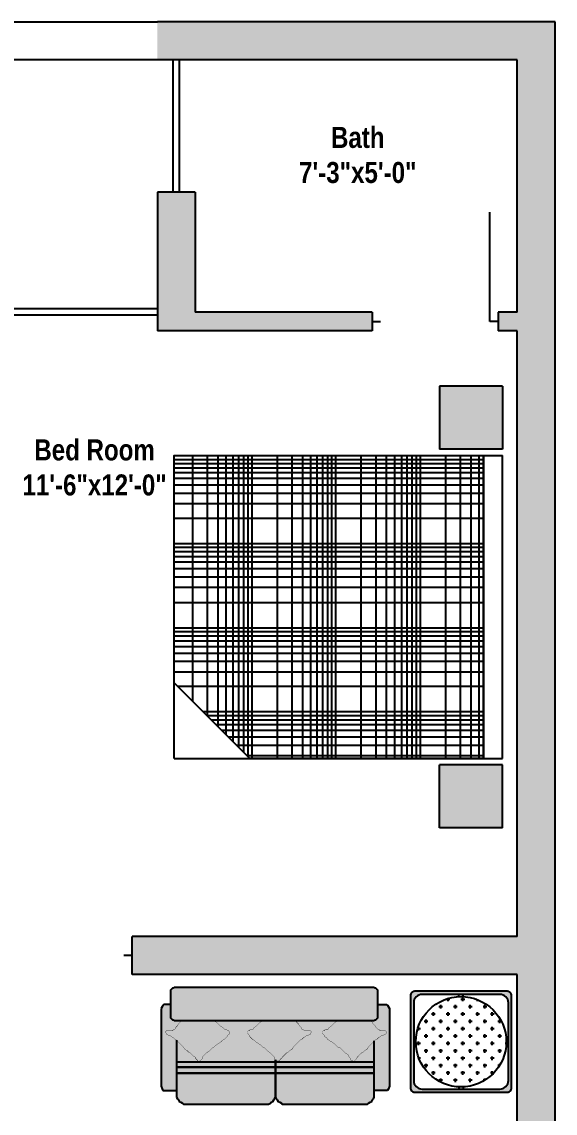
# Model space of a CAD drawing. Extents: x 22 to 319, y 2 to 547.
# Drawn here: x 192.2 to 318.9, y 287.3 to 546.8 of the extents above; entities that cross this region are included whole.
import ezdxf

# ---------------------------------------------------------------- set-up
doc = ezdxf.new("R2010")
doc.units = 0
doc.header["$MEASUREMENT"] = 0
doc.layers.get('0').update_dxf_attribs({"linetype": 'CONTINUOUS'})
for name, color, linetype in [('DOORS', 42, 'CONTINUOUS'), ('FURN', 138, 'CONTINUOUS'), ('FURNITURE', 7, 'CONTINUOUS'), ('LABELS', 10, 'CONTINUOUS'), ('WINDOWS', 140, 'CONTINUOUS')]:
    doc.layers.add(name, color=color, linetype=linetype)
doc.styles.add('HASSAN', font='arial.ttf', dxfattribs={"height": 5})

# ---------------------------------------------------------------- blocks, each defined once
blk = doc.blocks.new('AFEDADSDF')
at = {"layer": 'FURNITURE'}
h = blk.add_hatch(color=251, dxfattribs=at)
h.dxf.hatch_style = 1
h.paths.add_polyline_path([(-12.75, 23.79), (-12.55, 23.99), (-12.35, 24.39), (-11.94, 24.8), (-11.74, 25.2), (-11.54, 25.41), (-11.54, 25.61), (-11.34, 25.81), (-11.34, 26.01), (-11.13, 26.21), (-11.13, 26.42), (-10.93, 26.62), (-10.73, 26.62), (-10.53, 26.62), (-10.32, 26.42), (-10.32, 26.21), (-10.32, 26.01), (-10.32, 25.61), (-10.32, 25.41), (-10.32, 25.2), (-10.12, 25), (-9.92, 24.6), (-9.51, 24.19), (-9.11, 23.99), (-8.7, 23.58), (-8.5, 23.38), (-8.1, 23.18), (-7.89, 22.77), (-7.89, 23.18), (-7.89, 23.38), (-7.89, 23.79), (-7.69, 23.99), (-7.69, 24.19), (-7.49, 24.39), (-7.29, 24.6), (-7.09, 24.6), (-4.05, 24.6), (-4.05, 26.76), (-4.25, 26.96), (-4.66, 27.16), (-5.06, 27.37), (-5.87, 27.37), (-22.67, 27.37), (-23.48, 27.37), (-24.09, 27.16), (-24.49, 26.96), (-24.49, 26.76), (-24.49, 23.79)])
h.paths.add_polyline_path([(0, 23.18), (0, 23.38), (0, 23.79), (-0.2, 23.99), (-0.2, 24.19), (-0.4, 24.39), (-0.61, 24.6), (-0.81, 24.6), (-7.09, 24.6), (-7.29, 24.6), (-7.49, 24.39), (-7.69, 24.19), (-7.69, 23.99), (-7.89, 23.79), (-7.89, 23.38), (-7.89, 23.18), (-7.89, -23.18), (-7.89, -23.38), (-7.89, -23.79), (-7.69, -23.99), (-7.69, -24.19), (-7.49, -24.39), (-7.29, -24.6), (-7.09, -24.6), (-0.81, -24.6), (-0.61, -24.6), (-0.4, -24.39), (-0.2, -24.19), (-0.2, -23.99), (0, -23.79), (0, -23.38), (0, -23.18)])
h.paths.add_polyline_path([(-5.87, -26.82), (-5.06, -26.82), (-4.66, -26.62), (-4.25, -26.42), (-4.05, -26.21), (-4.05, -24.6), (-7.09, -24.6), (-7.29, -24.6), (-7.49, -24.39), (-7.69, -24.19), (-7.69, -23.99), (-7.89, -23.79), (-7.89, -23.38), (-7.89, -23.18), (-7.89, -21.76), (-8.1, -22.17), (-8.5, -22.57), (-8.7, -22.77), (-9.11, -22.98), (-9.51, -23.38), (-9.92, -23.58), (-10.12, -23.99), (-10.32, -24.19), (-10.32, -24.6), (-10.32, -24.8), (-10.32, -25.2), (-10.32, -25.41), (-10.32, -25.61), (-10.53, -25.81), (-10.73, -25.81), (-10.93, -25.61), (-11.13, -25.61), (-11.13, -25.41), (-11.34, -25.2), (-11.34, -25), (-11.54, -24.8), (-11.54, -24.6), (-11.74, -24.39), (-11.94, -23.99), (-12.35, -23.58), (-12.55, -23.18), (-24.49, -23.18), (-24.49, -26.21), (-24.49, -26.42), (-24.09, -26.62), (-23.48, -26.82), (-22.67, -26.82)])
h = blk.add_hatch(color=52, dxfattribs=at)
h.dxf.hatch_style = 1
h.paths.add_polyline_path([(-7.89, 22.77), (-8.1, 23.18), (-8.5, 23.38), (-8.7, 23.58), (-9.11, 23.99), (-9.51, 24.19), (-9.92, 24.6), (-10.12, 25), (-10.32, 25.2), (-10.32, 25.41), (-10.32, 25.61), (-10.32, 26.01), (-10.32, 26.21), (-10.32, 26.42), (-10.53, 26.62), (-10.73, 26.62), (-10.93, 26.62), (-11.13, 26.42), (-11.13, 26.21), (-11.34, 26.01), (-11.34, 25.81), (-11.54, 25.61), (-11.54, 25.41), (-11.74, 25.2), (-11.94, 24.8), (-12.35, 24.39), (-12.55, 23.99), (-12.96, 23.58), (-13.36, 23.18), (-13.77, 22.77), (-14.17, 22.37), (-14.58, 22.17), (-14.78, 21.96), (-14.98, 21.56), (-15.38, 21.15), (-15.59, 20.75), (-15.99, 20.34), (-16.4, 19.94), (-16.6, 19.74), (-17, 19.53), (-17.21, 19.33), (-17.41, 19.13), (-17.61, 18.93), (-17.61, 18.72), (-17.41, 18.52), (-17.41, 18.32), (-17.21, 18.12), (-17, 18.12), (-16.6, 17.92), (-16.4, 17.71), (-16.19, 17.71), (-15.99, 17.51), (-15.59, 16.9), (-15.18, 16.5), (-14.78, 16.09), (-14.37, 15.69), (-14.17, 15.08), (-13.77, 14.68), (-13.36, 14.27), (-12.96, 13.66), (-12.75, 13.26), (-12.55, 13.06), (-12.35, 12.65), (-11.94, 12.45), (-11.74, 12.04), (-11.34, 11.84), (-11.13, 11.64), (-10.73, 11.44), (-10.53, 11.44), (-10.32, 11.64), (-10.32, 11.84), (-10.12, 12.04), (-10.12, 12.45), (-9.92, 12.65), (-9.92, 12.85), (-9.51, 13.06), (-9.31, 13.46), (-8.91, 13.87), (-8.7, 14.07), (-8.3, 14.47), (-8.1, 14.88), (-7.89, 15.28)])
h.paths.add_polyline_path([(-7.89, 4.76), (-8.1, 5.16), (-8.5, 5.57), (-8.7, 5.77), (-9.11, 5.97), (-9.51, 6.38), (-9.92, 6.58), (-10.12, 6.98), (-10.32, 7.19), (-10.32, 7.59), (-10.32, 7.79), (-10.32, 8.2), (-10.32, 8.4), (-10.32, 8.6), (-10.53, 8.81), (-10.73, 8.81), (-10.93, 8.6), (-11.13, 8.6), (-11.13, 8.4), (-11.34, 8.2), (-11.34, 8), (-11.54, 7.79), (-11.54, 7.59), (-11.74, 7.39), (-11.94, 6.98), (-12.35, 6.58), (-12.55, 6.17), (-12.96, 5.77), (-13.36, 5.36), (-13.77, 4.96), (-14.17, 4.55), (-14.58, 4.35), (-14.78, 4.15), (-14.98, 3.74), (-15.38, 3.34), (-15.59, 2.94), (-15.99, 2.53), (-16.4, 2.13), (-16.6, 1.92), (-17, 1.72), (-17, 1.52), (-17.21, 1.52), (-17.21, 1.32), (-17.41, 1.32), (-17.41, 1.11), (-17.61, 1.11), (-17.61, 0.91), (-17.41, 0.71), (-17.41, 0.51), (-17.21, 0.3), (-17, 0.1), (-16.6, 0.1), (-16.4, -0.1), (-16.19, -0.3), (-15.99, -0.51), (-15.59, -0.91), (-15.18, -1.52), (-14.78, -1.92), (-14.37, -2.33), (-14.17, -2.73), (-13.77, -3.14), (-13.36, -3.74), (-12.96, -4.35), (-12.75, -4.55), (-12.55, -4.76), (-12.35, -5.16), (-11.94, -5.57), (-11.74, -5.77), (-11.34, -5.97), (-11.13, -6.17), (-10.73, -6.38), (-10.53, -6.38), (-10.32, -6.17), (-10.32, -5.97), (-10.12, -5.77), (-10.12, -5.57), (-9.92, -5.16), (-9.92, -4.96), (-9.51, -4.76), (-9.31, -4.35), (-8.91, -3.95), (-8.7, -3.74), (-8.3, -3.34), (-8.1, -2.94), (-7.89, -2.53)])
h.paths.add_polyline_path([(-7.89, -14.27), (-8.1, -14.07), (-8.3, -13.66), (-8.7, -13.26), (-8.91, -13.06), (-9.31, -12.65), (-9.51, -12.25), (-9.92, -11.84), (-10.12, -11.44), (-10.12, -11.23), (-10.32, -11.03), (-10.32, -10.83), (-10.53, -10.63), (-10.73, -10.63), (-11.13, -10.63), (-11.34, -11.03), (-11.74, -11.23), (-11.94, -11.44), (-12.35, -11.84), (-12.55, -12.25), (-12.75, -12.45), (-12.96, -12.65), (-13.36, -13.26), (-13.77, -13.87), (-14.17, -14.27), (-14.37, -14.68), (-14.78, -15.08), (-15.18, -15.49), (-15.59, -16.09), (-15.99, -16.5), (-16.19, -16.7), (-16.4, -16.9), (-16.6, -17.11), (-17, -17.11), (-17.21, -17.31), (-17.41, -17.51), (-17.61, -17.92), (-17.61, -18.12), (-17.41, -18.12), (-17.41, -18.32), (-17.21, -18.32), (-17.21, -18.52), (-17, -18.52), (-17, -18.72), (-16.6, -18.72), (-16.4, -19.13), (-15.99, -19.53), (-15.59, -19.94), (-15.38, -20.34), (-14.98, -20.75), (-14.78, -21.15), (-14.58, -21.36), (-14.17, -21.56), (-13.77, -21.96), (-13.36, -22.37), (-12.96, -22.77), (-12.55, -23.18), (-12.35, -23.58), (-11.94, -23.99), (-11.74, -24.39), (-11.54, -24.6), (-11.54, -24.8), (-11.34, -25), (-11.34, -25.2), (-11.13, -25.41), (-11.13, -25.61), (-10.93, -25.61), (-10.73, -25.81), (-10.53, -25.81), (-10.32, -25.61), (-10.32, -25.41), (-10.32, -25.2), (-10.32, -24.8), (-10.32, -24.6), (-10.32, -24.19), (-10.12, -23.99), (-9.92, -23.58), (-9.51, -23.38), (-9.11, -22.98), (-8.7, -22.77), (-8.5, -22.57), (-8.1, -22.17), (-7.89, -21.76)])
h = blk.add_hatch(color=251, dxfattribs=at)
h.dxf.hatch_style = 1
h.paths.add_polyline_path([(-20.42, 23.79), (-25.71, 23.79), (-26.11, 23.79), (-26.52, 23.58), (-26.72, 23.38), (-27.13, 23.18), (-27.33, 22.77), (-27.53, 22.37), (-27.73, 22.17), (-27.73, 21.56), (-27.73, 2.53), (-27.73, 1.92), (-27.53, 1.72), (-27.33, 1.32), (-27.13, 0.91), (-26.72, 0.71), (-26.52, 0.51), (-26.11, 0.3), (-25.71, 0.3), (-20.42, 0.3)])
h.paths.add_polyline_path([(-18.99, 23.79), (-20.35, 23.79), (-20.35, 0.3), (-18.99, 0.3)])
h.paths.add_polyline_path([(-17.74, 23.79), (-18.92, 23.79), (-18.92, 0.3), (-17.74, 0.3)])
h.paths.add_polyline_path([(-11.74, 12.04), (-11.94, 12.45), (-12.35, 12.65), (-12.55, 13.06), (-12.75, 13.26), (-12.96, 13.66), (-13.36, 14.27), (-13.77, 14.68), (-14.17, 15.08), (-14.37, 15.69), (-14.78, 16.09), (-15.18, 16.5), (-15.59, 16.9), (-15.99, 17.51), (-16.19, 17.71), (-16.4, 17.71), (-16.6, 17.92), (-17, 18.12), (-17.21, 18.12), (-17.41, 18.32), (-17.41, 18.52), (-17.61, 18.72), (-17.61, 18.93), (-17.41, 19.13), (-17.21, 19.33), (-17, 19.53), (-16.6, 19.74), (-16.4, 19.94), (-15.99, 20.34), (-15.59, 20.75), (-15.38, 21.15), (-14.98, 21.56), (-14.78, 21.96), (-14.58, 22.17), (-14.17, 22.37), (-13.77, 22.77), (-13.36, 23.18), (-12.96, 23.58), (-12.75, 23.79), (-17.67, 23.79), (-17.67, 1.11), (-17.41, 1.11), (-17.41, 1.32), (-17.21, 1.32), (-17.21, 1.52), (-17, 1.52), (-17, 1.72), (-16.6, 1.92), (-16.4, 2.13), (-15.99, 2.53), (-15.59, 2.94), (-15.38, 3.34), (-14.98, 3.74), (-14.78, 4.15), (-14.58, 4.35), (-14.17, 4.55), (-13.77, 4.96), (-13.36, 5.36), (-12.96, 5.77), (-12.55, 6.17), (-12.35, 6.58), (-11.94, 6.98), (-11.74, 7.39), (-11.54, 7.59), (-11.54, 7.79), (-11.34, 8), (-11.34, 8.2), (-11.13, 8.4), (-11.13, 8.6), (-10.93, 8.6), (-10.73, 8.81), (-10.53, 8.81), (-10.32, 8.6), (-10.32, 8.4), (-10.32, 8.2), (-10.32, 7.79), (-10.32, 7.59), (-10.32, 7.19), (-10.12, 6.98), (-9.92, 6.58), (-9.51, 6.38), (-9.11, 5.97), (-8.7, 5.77), (-8.5, 5.57), (-8.1, 5.16), (-7.89, 4.76), (-7.89, 15.28), (-8.1, 14.88), (-8.3, 14.47), (-8.7, 14.07), (-8.91, 13.87), (-9.31, 13.46), (-9.51, 13.06), (-9.92, 12.85), (-9.92, 12.65), (-10.12, 12.45), (-10.12, 12.04), (-10.32, 11.84), (-10.32, 11.64), (-10.53, 11.44), (-10.73, 11.44), (-11.13, 11.64), (-11.34, 11.84)])
h.paths.add_polyline_path([(-7.89, -2.53), (-8.1, -2.94), (-8.3, -3.34), (-8.7, -3.74), (-8.91, -3.95), (-9.31, -4.35), (-9.51, -4.76), (-9.92, -4.96), (-9.92, -5.16), (-10.12, -5.57), (-10.12, -5.77), (-10.32, -5.97), (-10.32, -6.17), (-10.53, -6.38), (-10.73, -6.38), (-11.13, -6.17), (-11.34, -5.97), (-11.74, -5.77), (-11.94, -5.57), (-12.35, -5.16), (-12.55, -4.76), (-12.75, -4.55), (-12.96, -4.35), (-13.36, -3.74), (-13.77, -3.14), (-14.17, -2.73), (-14.37, -2.33), (-14.78, -1.92), (-15.18, -1.52), (-15.59, -0.91), (-15.99, -0.51), (-16.19, -0.3), (-16.4, -0.1), (-16.6, 0.1), (-17, 0.1), (-17.21, 0.3), (-17.67, 0.3), (-17.67, -18.12), (-17.61, -18.12), (-17.61, -17.92), (-17.41, -17.51), (-17.21, -17.31), (-17, -17.11), (-16.6, -17.11), (-16.4, -16.9), (-16.19, -16.7), (-15.99, -16.5), (-15.59, -16.09), (-15.18, -15.49), (-14.78, -15.08), (-14.37, -14.68), (-14.17, -14.27), (-13.77, -13.87), (-13.36, -13.26), (-12.96, -12.65), (-12.75, -12.45), (-12.55, -12.25), (-12.35, -11.84), (-11.94, -11.44), (-11.74, -11.23), (-11.34, -11.03), (-11.13, -10.63), (-10.73, -10.63), (-10.53, -10.63), (-10.32, -10.83), (-10.32, -11.03), (-10.12, -11.23), (-10.12, -11.44), (-9.92, -11.84), (-9.51, -12.25), (-9.31, -12.65), (-8.91, -13.06), (-8.7, -13.26), (-8.3, -13.66), (-8.1, -14.07), (-7.89, -14.27)])
h.paths.add_polyline_path([(-13.36, -22.37), (-13.77, -21.96), (-14.17, -21.56), (-14.58, -21.36), (-14.78, -21.15), (-14.98, -20.75), (-15.38, -20.34), (-15.59, -19.94), (-15.99, -19.53), (-16.4, -19.13), (-16.6, -18.72), (-17, -18.72), (-17, -18.52), (-17.21, -18.52), (-17.21, -18.32), (-17.41, -18.32), (-17.41, -18.12), (-17.67, -18.12), (-17.67, -23.18), (-12.55, -23.18), (-12.96, -22.77)])
h.paths.add_polyline_path([(-17.74, 0.3), (-18.92, 0.3), (-18.92, -23.18), (-17.74, -23.18)])
h.paths.add_polyline_path([(-18.99, 0.3), (-20.35, 0.3), (-20.35, -23.18), (-18.99, -23.18)])
h = blk.add_hatch(color=251, dxfattribs=at)
h.dxf.hatch_style = 1
h.paths.add_polyline_path([(-20.42, 0.3), (-25.71, 0.3), (-26.11, 0.3), (-26.52, 0.1), (-26.72, -0.1), (-27.13, -0.3), (-27.33, -0.71), (-27.53, -0.91), (-27.73, -1.32), (-27.73, -1.92), (-27.73, -20.95), (-27.73, -21.56), (-27.53, -21.76), (-27.33, -22.17), (-27.13, -22.57), (-26.72, -22.77), (-26.52, -22.98), (-26.11, -23.18), (-25.71, -23.18), (-20.42, -23.18)])
at = {"layer": 'FURNITURE', "color": 7}
for p, q in [((-24.09, 27.16), (-24.49, 26.96)), ((-24.49, 26.96), (-24.49, 26.76)), ((-24.49, 26.76), (-24.49, 23.79)), ((-23.48, 27.37), (-24.09, 27.16)), ((-22.67, 27.37), (-23.48, 27.37)), ((-5.87, 27.37), (-22.67, 27.37)), ((-5.06, 27.37), (-5.87, 27.37)), ((-4.66, 27.16), (-5.06, 27.37)), ((-4.25, 26.96), (-4.66, 27.16)), ((-4.05, 26.76), (-4.25, 26.96)), ((-4.05, 24.6), (-4.05, 26.76)), ((-27.13, 23.18), (-26.72, 23.38)), ((-26.72, 23.38), (-26.52, 23.58)), ((-26.52, 23.58), (-26.11, 23.79)), ((-26.11, 23.79), (-25.71, 23.79)), ((-25.71, 23.79), (-12.69, 23.79)), ((-20.42, -23.18), (-20.42, 23.79)), ((-20.35, -23.18), (-20.35, 23.79)), ((-18.99, -23.18), (-18.99, 23.79)), ((-18.92, -23.18), (-18.92, 23.79)), ((-17.74, -23.18), (-17.74, 23.79)), ((-17.67, -23.18), (-17.67, 23.79)), ((-7.89, 23.79), (-7.69, 23.99)), ((-7.89, 23.38), (-7.89, 23.79)), ((-7.89, 23.18), (-7.89, 23.38)), ((-7.69, 24.19), (-7.49, 24.39)), ((-7.69, 23.99), (-7.69, 24.19)), ((-7.49, 24.39), (-7.29, 24.6)), ((-7.49, 24.39), (-7.49, 24.39)), ((-7.29, 24.6), (-7.09, 24.6)), ((-7.09, 24.6), (-0.81, 24.6)), ((-0.81, 24.6), (-0.61, 24.6)), ((-0.61, 24.6), (-0.4, 24.39)), ((-0.4, 24.39), (-0.4, 24.39)), ((-0.4, 24.39), (-0.2, 24.19)), ((-0.2, 24.19), (-0.2, 23.99)), ((-0.2, 23.99), (0, 23.79)), ((0, 23.79), (0, 23.38)), ((0, 23.38), (0, 23.18)), ((-27.73, 22.17), (-27.53, 22.37)), ((-27.73, 21.56), (-27.73, 22.17)), ((-27.73, 2.53), (-27.73, 21.56)), ((-27.53, 22.37), (-27.33, 22.77)), ((-27.33, 22.77), (-27.13, 23.18)), ((-7.89, -23.18), (-7.89, 23.18)), ((0, 23.18), (0, -23.18)), ((-27.73, 1.92), (-27.73, 2.53)), ((-27.53, 1.72), (-27.73, 1.92)), ((-27.33, 1.32), (-27.53, 1.72)), ((-27.13, 0.91), (-27.33, 1.32)), ((-26.72, 0.71), (-27.13, 0.91)), ((-26.52, 0.51), (-26.72, 0.71)), ((-26.72, -0.1), (-26.52, 0.1)), ((-26.11, 0.3), (-26.52, 0.51)), ((-26.52, 0.1), (-26.11, 0.3)), ((-25.71, 0.3), (-26.11, 0.3)), ((-26.11, 0.3), (-25.71, 0.3)), ((-17.21, 0.3), (-25.71, 0.3)), ((-25.71, 0.3), (-17.21, 0.3)), ((-27.73, -1.32), (-27.53, -0.91)), ((-27.73, -1.92), (-27.73, -1.32)), ((-27.73, -20.95), (-27.73, -1.92)), ((-27.53, -0.91), (-27.33, -0.71)), ((-27.33, -0.71), (-27.13, -0.3)), ((-27.13, -0.3), (-26.72, -0.1)), ((-27.73, -21.56), (-27.73, -20.95)), ((-27.53, -21.76), (-27.73, -21.56)), ((-27.33, -22.17), (-27.53, -21.76)), ((-27.13, -22.57), (-27.33, -22.17)), ((-26.72, -22.77), (-27.13, -22.57)), ((-26.52, -22.98), (-26.72, -22.77)), ((-26.11, -23.18), (-26.52, -22.98)), ((-25.71, -23.18), (-26.11, -23.18)), ((-12.55, -23.18), (-25.71, -23.18)), ((-24.49, -26.21), (-24.49, -23.18)), ((-7.89, -23.38), (-7.89, -23.18)), ((0, -23.18), (0, -23.38)), ((-7.89, -23.79), (-7.89, -23.38)), ((-7.69, -23.99), (-7.89, -23.79)), ((-7.69, -24.19), (-7.69, -23.99)), ((-7.49, -24.39), (-7.69, -24.19)), ((-7.29, -24.6), (-7.49, -24.39)), ((-7.49, -24.39), (-7.49, -24.39)), ((-7.09, -24.6), (-7.29, -24.6)), ((-0.81, -24.6), (-7.09, -24.6)), ((-4.05, -24.6), (-4.05, -26.21)), ((-0.61, -24.6), (-0.81, -24.6)), ((-0.4, -24.39), (-0.61, -24.6)), ((-0.2, -24.19), (-0.4, -24.39)), ((-0.4, -24.39), (-0.4, -24.39)), ((0, -23.79), (-0.2, -23.99)), ((-0.2, -23.99), (-0.2, -24.19)), ((0, -23.38), (0, -23.79)), ((-24.49, -26.42), (-24.49, -26.21)), ((-24.09, -26.62), (-24.49, -26.42)), ((-23.48, -26.82), (-24.09, -26.62)), ((-22.67, -26.82), (-23.48, -26.82)), ((-5.87, -26.82), (-22.67, -26.82)), ((-5.06, -26.82), (-5.87, -26.82)), ((-4.66, -26.62), (-5.06, -26.82)), ((-4.25, -26.42), (-4.66, -26.62)), ((-4.05, -26.21), (-4.25, -26.42))]:
    blk.add_line(p, q, dxfattribs=at)
at = {"layer": 'FURNITURE', "color": 7, "const_width": 0.069}
for points in [[(-17, 19.53), (-16.6, 19.74), (-16.4, 19.94), (-15.99, 20.34), (-15.59, 20.75), (-15.38, 21.15), (-14.98, 21.56), (-14.78, 21.96), (-14.58, 22.17), (-14.17, 22.37), (-13.77, 22.77), (-13.36, 23.18), (-12.96, 23.58), (-12.55, 23.99), (-12.35, 24.39), (-11.94, 24.8), (-11.74, 25.2), (-11.54, 25.41), (-11.54, 25.61), (-11.34, 25.81), (-11.34, 26.01), (-11.13, 26.21), (-11.13, 26.42), (-10.93, 26.62), (-10.73, 26.62), (-10.53, 26.62), (-10.32, 26.42), (-10.32, 26.21), (-10.32, 26.01), (-10.32, 25.61), (-10.32, 25.41), (-10.32, 25.2), (-10.12, 25), (-9.92, 24.6), (-9.51, 24.19), (-9.11, 23.99), (-8.7, 23.58), (-8.5, 23.38), (-8.1, 23.18), (-7.89, 22.77), (-7.89, 22.17), (-7.89, 15.69), (-7.89, 15.28), (-8.1, 14.88), (-8.3, 14.47), (-8.7, 14.07), (-8.91, 13.87), (-9.31, 13.46), (-9.51, 13.06), (-9.92, 12.85), (-9.92, 12.65), (-10.12, 12.45), (-10.12, 12.04), (-10.32, 11.84), (-10.32, 11.64), (-10.53, 11.44), (-10.53, 11.44), (-10.73, 11.44), (-11.13, 11.64), (-11.34, 11.84), (-11.74, 12.04), (-11.94, 12.45), (-12.35, 12.65), (-12.55, 13.06), (-12.75, 13.26), (-12.96, 13.66), (-13.36, 14.27), (-13.77, 14.68), (-14.17, 15.08), (-14.37, 15.69), (-14.78, 16.09), (-15.18, 16.5), (-15.59, 16.9), (-15.99, 17.51), (-16.19, 17.71), (-16.4, 17.71), (-16.6, 17.92), (-17, 18.12), (-17.21, 18.12), (-17.41, 18.32), (-17.41, 18.52), (-17.61, 18.72), (-17.61, 18.72), (-17.61, 18.93), (-17.41, 19.13), (-17.41, 19.13), (-17.21, 19.33), (-17.21, 19.33), (-17, 19.53), (-17, 19.53)], [(-17, 1.72), (-16.6, 1.92), (-16.4, 2.13), (-15.99, 2.53), (-15.59, 2.94), (-15.38, 3.34), (-14.98, 3.74), (-14.78, 4.15), (-14.58, 4.35), (-14.17, 4.55), (-13.77, 4.96), (-13.36, 5.36), (-12.96, 5.77), (-12.55, 6.17), (-12.35, 6.58), (-11.94, 6.98), (-11.74, 7.39), (-11.54, 7.59), (-11.54, 7.79), (-11.34, 8), (-11.34, 8.2), (-11.13, 8.4), (-11.13, 8.6), (-10.93, 8.6), (-10.73, 8.81), (-10.53, 8.81), (-10.32, 8.6), (-10.32, 8.4), (-10.32, 8.2), (-10.32, 7.79), (-10.32, 7.59), (-10.32, 7.19), (-10.12, 6.98), (-9.92, 6.58), (-9.51, 6.38), (-9.11, 5.97), (-8.7, 5.77), (-8.5, 5.57), (-8.1, 5.16), (-7.89, 4.76), (-7.89, 4.35), (-7.89, -2.33), (-7.89, -2.53), (-8.1, -2.94), (-8.3, -3.34), (-8.7, -3.74), (-8.91, -3.95), (-9.31, -4.35), (-9.51, -4.76), (-9.92, -4.96), (-9.92, -5.16), (-10.12, -5.57), (-10.12, -5.77), (-10.32, -5.97), (-10.32, -6.17), (-10.53, -6.38), (-10.53, -6.38), (-10.73, -6.38), (-11.13, -6.17), (-11.34, -5.97), (-11.74, -5.77), (-11.94, -5.57), (-12.35, -5.16), (-12.55, -4.76), (-12.75, -4.55), (-12.96, -4.35), (-13.36, -3.74), (-13.77, -3.14), (-14.17, -2.73), (-14.37, -2.33), (-14.78, -1.92), (-15.18, -1.52), (-15.59, -0.91), (-15.99, -0.51), (-16.19, -0.3), (-16.4, -0.1), (-16.6, 0.1), (-17, 0.1), (-17.21, 0.3), (-17.41, 0.51), (-17.41, 0.71), (-17.61, 0.91), (-17.61, 0.91), (-17.61, 1.11), (-17.41, 1.11), (-17.41, 1.32), (-17.21, 1.32), (-17.21, 1.52), (-17, 1.52), (-17, 1.72)], [(-17, -18.72), (-16.6, -18.72), (-16.4, -19.13), (-15.99, -19.53), (-15.59, -19.94), (-15.38, -20.34), (-14.98, -20.75), (-14.78, -21.15), (-14.58, -21.36), (-14.17, -21.56), (-13.77, -21.96), (-13.36, -22.37), (-12.96, -22.77), (-12.55, -23.18), (-12.35, -23.58), (-11.94, -23.99), (-11.74, -24.39), (-11.54, -24.6), (-11.54, -24.8), (-11.34, -25), (-11.34, -25.2), (-11.13, -25.41), (-11.13, -25.61), (-10.93, -25.61), (-10.73, -25.81), (-10.53, -25.81), (-10.32, -25.61), (-10.32, -25.41), (-10.32, -25.2), (-10.32, -24.8), (-10.32, -24.6), (-10.32, -24.19), (-10.12, -23.99), (-9.92, -23.58), (-9.51, -23.38), (-9.11, -22.98), (-8.7, -22.77), (-8.5, -22.57), (-8.1, -22.17), (-7.89, -21.76), (-7.89, -21.36), (-7.89, -14.68), (-7.89, -14.27), (-8.1, -14.07), (-8.3, -13.66), (-8.7, -13.26), (-8.91, -13.06), (-9.31, -12.65), (-9.51, -12.25), (-9.92, -11.84), (-9.92, -11.84), (-10.12, -11.44), (-10.12, -11.23), (-10.32, -11.03), (-10.32, -10.83), (-10.53, -10.63), (-10.53, -10.63), (-10.73, -10.63), (-11.13, -10.63), (-11.34, -11.03), (-11.74, -11.23), (-11.94, -11.44), (-12.35, -11.84), (-12.55, -12.25), (-12.75, -12.45), (-12.96, -12.65), (-13.36, -13.26), (-13.77, -13.87), (-14.17, -14.27), (-14.37, -14.68), (-14.78, -15.08), (-15.18, -15.49), (-15.59, -16.09), (-15.99, -16.5), (-16.19, -16.7), (-16.4, -16.9), (-16.6, -17.11), (-17, -17.11), (-17.21, -17.31), (-17.41, -17.51), (-17.41, -17.51), (-17.61, -17.92), (-17.61, -17.92), (-17.61, -18.12), (-17.41, -18.12), (-17.41, -18.32), (-17.21, -18.32), (-17.21, -18.52), (-17, -18.52), (-17, -18.72)]]:
    blk.add_lwpolyline(points, dxfattribs=at)
blk = doc.blocks.new('CORNER_TABLE_2X2')
h = blk.add_hatch(color=12)
h.dxf.hatch_style = 1
h.paths.add_polyline_path([(11, -12, 0.414214), (12, -11), (12, 11, 0.414214), (11, 12), (-11, 12, 0.414214), (-12, 11), (-12, -11, 0.414214), (-11, -12)])
h.paths.add_polyline_path([(-9.25, -11.25, -0.414214), (-11.25, -9.25), (-11.25, 9.25, -0.414214), (-9.25, 11.25), (9.25, 11.25, -0.414214), (11.25, 9.25), (11.25, -9.25, -0.414214), (9.25, -11.25)], flags=16)
h.paths.add_polyline_path([(-10.75, 0, -1), (10.75, 0, -1)], flags=0)
h = blk.add_hatch(color=12)
h.dxf.hatch_style = 1
h.paths.add_polyline_path([(10.75, 0, -0.011633), (10.74, -0.5), (11.25, -0.5), (11.25, 0.5), (10.74, 0.5, -0.011633)])
h.paths.add_polyline_path([(-0.5, -10.74), (-0.5, -11.25), (0.5, -11.25), (0.5, -10.74, -0.023268)])
h.paths.add_polyline_path([(-10.74, 0.5), (-11.25, 0.5), (-11.25, -0.5), (-10.74, -0.5, -0.011633), (-10.75, 0, -0.011633)])
h.paths.add_polyline_path([(0.5, 10.74), (0.5, 11.25), (-0.5, 11.25), (-0.5, 10.74, -0.023268)])
h = blk.add_hatch()
h.set_pattern_fill('CROSS,_O', color=4, scale=7, angle=180)
h.set_pattern_definition([(180, (417.5305, 118.5105), (-1.75, -1.75), [0.875, -2.625]), (270, (417.093, 118.948), (1.75, -1.75), [0.875, -2.625])])
h.paths.add_polyline_path([(10.75, 0, 1), (-10.75, 0, 1)])
for p, q in [((-0.5, 10.74), (-0.5, 11.25)), ((0.5, 10.74), (0.5, 11.25)), ((-10.74, 0.5), (-11.25, 0.5)), ((10.74, 0.5), (11.25, 0.5)), ((-10.74, -0.5), (-11.25, -0.5)), ((10.74, -0.5), (11.25, -0.5)), ((-0.5, -10.74), (-0.5, -11.25)), ((0.5, -10.74), (0.5, -11.25))]:
    blk.add_line(p, q)
for points in [[(11, 12), (-11, 12, 0.414214), (-12, 11), (-12, -11, 0.414214), (-11, -12), (11, -12, 0.414214), (12, -11), (12, 11, 0.414214)], [(9.25, 11.25), (-9.25, 11.25, 0.414214), (-11.25, 9.25), (-11.25, -9.25, 0.414214), (-9.25, -11.25), (9.25, -11.25, 0.414214), (11.25, -9.25), (11.25, 9.25, 0.414214)]]:
    blk.add_lwpolyline(points, format="xyb", close=True)
at = {"color": 12}
blk.add_circle((0, 0), 10.75, dxfattribs=at)
blk = doc.blocks.new('FURN-G6')
at = {"layer": 'FURNITURE', "color": 7, "linetype": 'CONTINUOUS'}
for p, q in [((832.438348, 559.602644), (847.438348, 559.602644)), ((847.438348, 559.602644), (847.438348, 544.602644)), ((848.938348, 481.602644), (848.938348, 559.602644)), ((848.938348, 559.602644), (920.938348, 559.602644)), ((920.938348, 481.602644), (920.938348, 559.602644)), ((922.438348, 559.602644), (922.438348, 544.602644)), ((937.438348, 559.602644), (922.438348, 559.602644)), ((937.438348, 559.602644), (937.438348, 544.602644)), ((832.438348, 544.602644), (847.438348, 544.602644)), ((937.438348, 544.602644), (922.438348, 544.602644)), ((848.938348, 481.602644), (920.938348, 481.602644))]:
    blk.add_line(p, q, dxfattribs=at)
blk = doc.blocks.new('FURN-G5')
at = {"layer": 'FURNITURE', "color": 7, "linetype": 'CONTINUOUS'}
blk.add_line((832.438348, 559.602644), (832.438348, 544.602644), dxfattribs=at)
at = {"layer": 'FURNITURE'}
blk.add_blockref('FURN-G6', (0, 0), dxfattribs=at)
blk = doc.blocks.new('FURN-G7')
at = {"layer": 'FURNITURE', "color": 181, "linetype": 'CONTINUOUS'}
for p, q in [((920.938348, 553.980644), (848.938348, 553.980644)), ((849.541348, 555.102644), (849.541348, 498.999644)), ((852.040348, 555.102644), (852.040348, 496.500644)), ((853.978348, 555.102644), (853.978348, 494.562644)), ((855.562348, 555.102644), (855.562348, 492.978644)), ((856.903348, 555.102644), (856.903348, 491.637644)), ((858.061348, 555.102644), (858.061348, 490.479644)), ((859.084348, 555.102644), (859.084348, 489.456644)), ((859.999348, 555.102644), (859.999348, 488.541644)), ((866.020348, 555.102644), (866.020348, 482.520644)), ((869.542348, 481.605644), (869.542348, 555.102644)), ((872.041348, 481.605644), (872.041348, 555.102644)), ((873.979348, 481.605644), (873.979348, 555.102644)), ((875.563348, 481.605644), (875.563348, 555.102644)), ((876.904348, 481.605644), (876.904348, 555.102644)), ((878.062348, 481.605644), (878.062348, 555.102644)), ((879.085348, 481.605644), (879.085348, 555.102644)), ((880.000348, 481.605644), (880.000348, 555.102644)), ((886.021348, 481.605644), (886.021348, 555.102644)), ((889.540348, 555.102644), (889.540348, 481.605644)), ((892.039348, 555.102644), (892.039348, 481.605644)), ((893.977348, 555.102644), (893.977348, 481.605644)), ((895.561348, 555.102644), (895.561348, 481.605644)), ((896.902348, 555.102644), (896.902348, 481.605644)), ((898.060348, 555.102644), (898.060348, 481.605644)), ((899.083348, 555.102644), (899.083348, 481.605644)), ((899.998348, 555.102644), (899.998348, 481.605644)), ((906.019348, 555.102644), (906.019348, 481.605644)), ((909.541348, 481.605644), (909.541348, 555.102644)), ((912.040348, 481.605644), (912.040348, 555.102644)), ((913.978348, 481.605644), (913.978348, 555.102644)), ((915.562348, 481.605644), (915.562348, 555.102644)), ((916.903348, 481.605644), (916.903348, 555.102644)), ((918.061348, 481.605644), (918.061348, 555.102644)), ((919.084348, 481.605644), (919.084348, 555.102644)), ((919.999348, 481.605644), (919.999348, 555.102644)), ((920.938348, 552.042644), (848.938348, 552.042644)), ((920.938348, 549.543644), (848.938348, 549.543644)), ((920.938348, 546.021644), (848.938348, 546.021644)), ((920.938348, 540.000644), (848.938348, 540.000644)), ((920.938348, 539.085644), (848.938348, 539.085644)), ((920.938348, 538.062644), (848.938348, 538.062644)), ((920.938348, 536.901644), (848.938348, 536.901644)), ((920.938348, 535.563644), (848.938348, 535.563644)), ((848.938348, 533.979644), (920.938348, 533.979644)), ((848.938348, 532.041644), (920.938348, 532.041644)), ((848.938348, 529.542644), (920.938348, 529.542644)), ((848.938348, 526.020644), (920.938348, 526.020644)), ((848.938348, 519.999644), (920.938348, 519.999644)), ((848.938348, 519.084644), (920.938348, 519.084644)), ((848.938348, 518.061644), (920.938348, 518.061644)), ((848.938348, 516.900644), (920.938348, 516.900644)), ((848.938348, 515.562644), (920.938348, 515.562644)), ((920.938348, 513.981644), (848.938348, 513.981644)), ((920.938348, 512.043644), (848.938348, 512.043644)), ((920.938348, 509.544644), (848.938348, 509.544644)), ((920.938348, 506.022644), (848.938348, 506.022644)), ((920.938348, 500.001644), (848.938348, 500.001644)), ((920.938348, 499.086644), (849.454348, 499.086644)), ((920.938348, 498.063644), (850.477348, 498.063644)), ((920.938348, 496.902644), (851.638348, 496.902644)), ((920.938348, 495.564644), (852.976348, 495.564644)), ((854.560348, 493.980644), (920.938348, 493.980644)), ((856.498348, 492.042644), (920.938348, 492.042644)), ((858.997348, 489.543644), (920.938348, 489.543644)), ((862.519348, 486.021644), (920.938348, 486.021644))]:
    blk.add_line(p, q, dxfattribs=at)
blk = doc.blocks.new('A$C1B572071')
at = {"layer": 'FURNITURE', "color": 7, "linetype": 'CONTINUOUS'}
blk.add_line((4.5, 16.5), (4.5, 88.5), dxfattribs=at)
at = {"layer": 'FURNITURE', "color": 181, "linetype": 'CONTINUOUS'}
blk.add_lwpolyline([(4.5, 88.5), (4.5, 16.5), (60, 16.5), (78, 34.5), (78, 88.5)], close=True, dxfattribs=at)
at = {"layer": 'FURNITURE', "color": 42, "linetype": 'CONTINUOUS'}
for points in [[(0, 105), (0, 90), (15, 105), (15, 90)], [(0, 15), (0, 0), (15, 15), (15, 0)]]:
    blk.add_solid(points, dxfattribs=at)
at = {"layer": 'FURNITURE', "rotation": 90}
for name in ['FURN-G5', 'FURN-G7']:
    blk.add_blockref(name, (559.6, -832.44), dxfattribs=at)

msp = doc.modelspace()

# ---------------------------------------------------------------- hatches: boundary and pattern name
h = msp.add_hatch(color=5)
h.paths.add_polyline_path([(189.94, 209.34), (176.44, 209.34), (176.44, 200.34), (180.94, 200.34), (180.94, 159.84), (189.94, 159.84)])
h.paths.add_polyline_path([(189.94, 117.84), (180.94, 117.84), (180.94, 53.34), (194.44, 53.34), (194.44, 62.34), (189.94, 62.34)])
h.paths.add_polyline_path([(318.94, 546.84), (224.44, 546.84), (224.44, 537.84), (309.94, 537.84), (309.94, 477.84), (305.44, 477.84), (305.44, 473.34), (309.94, 473.34), (309.94, 329.34), (218.44, 329.34), (218.44, 320.34), (309.94, 320.34), (309.94, 62.34), (252.94, 62.34), (252.94, 53.34), (318.94, 53.34)])
h.paths.add_polyline_path([(171.94, 482.34), (167.44, 482.34), (167.44, 329.34), (162.94, 329.34), (162.94, 320.34), (176.44, 320.34), (176.44, 329.34), (171.94, 329.34)])
h.paths.add_polyline_path([(120.94, 506.34), (111.94, 506.34), (111.94, 477.84), (65.44, 477.84), (65.44, 473.34), (120.94, 473.34)], flags=17)
h.paths.add_polyline_path([(233.44, 506.34), (224.44, 506.34), (224.44, 473.34), (275.44, 473.34), (275.44, 477.84), (233.44, 477.84)], flags=17)
h.paths.add_polyline_path([(186.09, 110.97), (232.26, 110.97), (232.26, 95.02), (186.09, 95.02)], flags=9)
h.paths.add_polyline_path([(106.3, 191.34), (106.3, 182.34), (123.94, 182.34), (123.94, 200.34), (128.44, 200.34), (128.44, 209.34), (123.94, 209.34), (123.94, 249.84), (119.44, 249.84), (119.44, 191.34)])
h.paths.add_polyline_path([(58.3, 182.34), (58.3, 191.34), (30.94, 191.34), (30.94, 296.34), (116.44, 296.34), (116.44, 320.34), (120.94, 320.34), (120.94, 329.34), (111.94, 329.34), (111.94, 305.34), (30.94, 305.34), (30.94, 473.34), (35.44, 473.34), (35.44, 477.84), (30.94, 477.84), (30.94, 537.84), (120.94, 537.84), (120.94, 546.84), (21.94, 546.84), (21.94, 38.34), (30.94, 38.34), (30.94, 182.34)])

# ---------------------------------------------------------------- linework, layer by layer
at = {"color": 8}
for p, q in [((120.94, 546.84), (224.44, 546.84)), ((224.44, 537.84), (120.94, 537.84))]:
    msp.add_line(p, q, dxfattribs=at)
at = {"color": 0}
for p, q in [((318.94, 546.84), (224.44, 546.84)), ((318.94, 53.34), (318.94, 546.84)), ((309.94, 537.84), (224.44, 537.84)), ((309.94, 477.84), (309.94, 537.84)), ((224.44, 506.34), (224.44, 473.34)), ((233.44, 506.34), (233.44, 477.84)), ((275.44, 477.84), (233.44, 477.84)), ((275.44, 477.84), (275.44, 473.34)), ((309.94, 477.84), (305.44, 477.84)), ((305.44, 477.84), (305.44, 473.34)), ((275.44, 473.34), (224.44, 473.34)), ((309.94, 473.34), (305.44, 473.34)), ((309.94, 329.34), (309.94, 473.34)), ((309.94, 329.34), (218.44, 329.34)), ((218.44, 320.34), (218.44, 329.34)), ((309.94, 320.34), (218.44, 320.34)), ((309.94, 62.34), (309.94, 320.34))]:
    msp.add_line(p, q, dxfattribs=at)
at = {"layer": 'DOORS'}
for p, q in [((303.44, 475.59), (303.44, 501.59)), ((275.44, 475.59), (277.44, 475.59)), ((305.44, 475.59), (303.44, 475.59)), ((218.44, 324.84), (216.44, 324.84))]:
    msp.add_line(p, q, dxfattribs=at)
at = {"layer": 'WINDOWS'}
for p, q in [((228.19, 506.34), (228.19, 537.84)), ((229.69, 506.34), (229.69, 537.84)), ((233.44, 506.34), (224.44, 506.34)), ((224.44, 478.59), (171.94, 478.59)), ((224.44, 477.09), (171.94, 477.09))]:
    msp.add_line(p, q, dxfattribs=at)

# ---------------------------------------------------------------- block references
at = {"layer": 'FURN', "color": 0, "xscale": -1}
msp.add_blockref('A$C1B572071', (306.44, 355.2), dxfattribs=at)
at = {"layer": 'FURN', "xscale": -1, "rotation": 270}
msp.add_blockref('AFEDADSDF', (252.19, 317.25), dxfattribs=at)
at = {"layer": 'FURN', "extrusion": (0, 0, -1), "xscale": -1, "zscale": -1, "rotation": 90}
msp.add_blockref('CORNER_TABLE_2X2', (-296.58, 304.32), dxfattribs=at)

# ---------------------------------------------------------------- texts
at = {"layer": 'LABELS', "char_height": 5, "width": 75.0732, "attachment_point": 2, "style": 'HASSAN'}
for s, insert in [('{\\fTechnicBold|b0|i0|c2|p2;Bath\\P7\'-3"x5\'-0\\H1x;"}', (272.05, 521.86)), ('{\\fTechnicBold|b0|i0|c2|p2;Bed Room\\P11\'-6"x12\'-0"}', (209.52, 447.56))]:
    msp.add_mtext(s, dxfattribs=dict(at, insert=insert))

doc.saveas('drawing.dxf')
